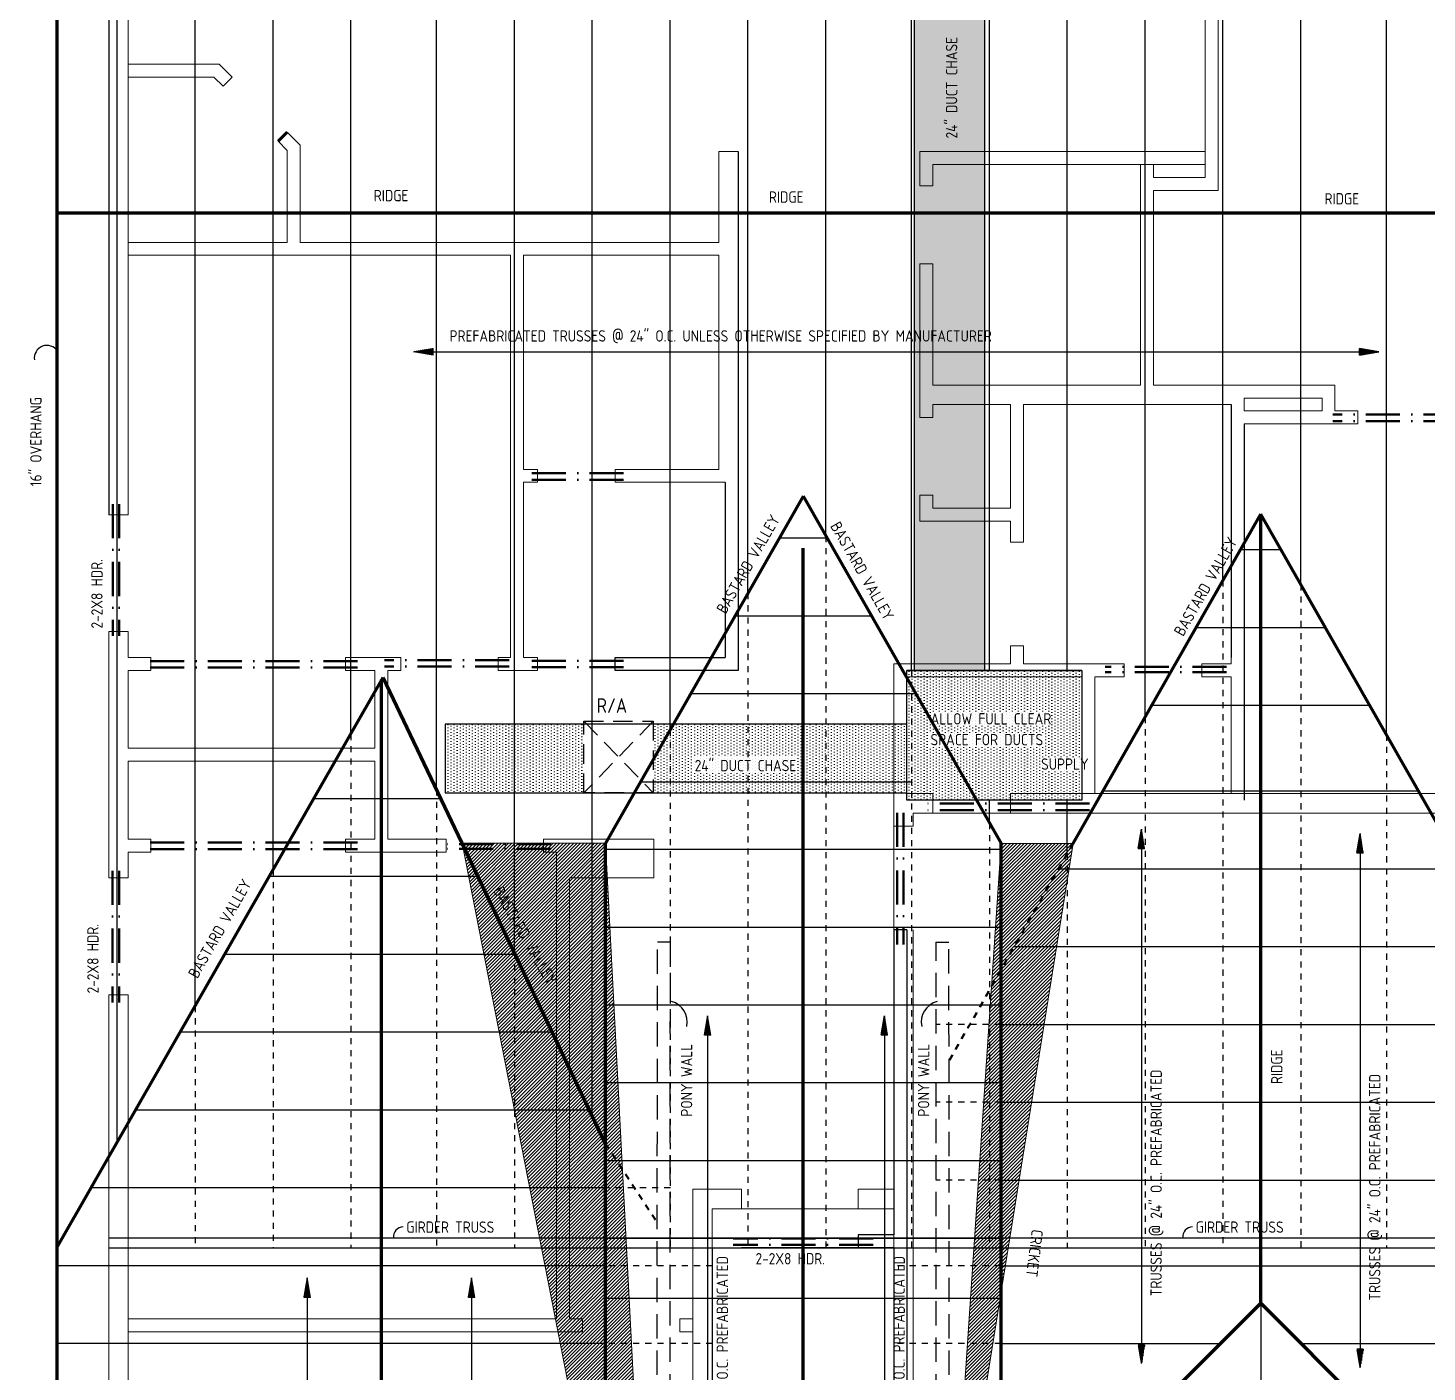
# Model space of a CAD drawing. Header units: feet. Extents: x 57903 to 63568, y -124112 to -112262.
# Drawn here: x 61118.3 to 61549.6, y -123858.2 to -123443.7 of the extents above; entities that cross this region are included whole.
import ezdxf
from ezdxf.enums import TextEntityAlignment as Align

# ---------------------------------------------------------------- set-up
doc = ezdxf.new("R2010")
doc.units = ezdxf.units.FT
doc.header["$LTSCALE"] = 30
doc.header["$MEASUREMENT"] = 0
for name, pattern in [('CENTER2', [1.125, 0.75, -0.125, 0.125, -0.125]), ('Dash 1_16_', [0.125, 0.0625, -0.0625]), ('DASHED', [0.75, 0.5, -0.25]), ('DASHED2', [0.375, 0.25, -0.125]), ('Solid', [0]), ('WIRE3', [0.59, 0.35, -0.12, 0, -0.12])]:
    doc.linetypes.add(name, pattern=pattern)
for name, color, linetype in [('CABS-FLOORPLAN', 4, 'Continuous'), ('FRAME WALLS', 144, 'Continuous'), ('TEXT', 7, 'Continuous')]:
    doc.layers.add(name, color=color, linetype=linetype)
for name, color, linetype, lineweight in [('CDRAFT0', 7, 'Continuous', 18), ('ELECTRICAL WALLS', 65, 'Continuous', 9), ('HATCH', 123, 'Continuous', 0), ('HEADERS', 7, 'CENTER2', 50), ('L1', 251, 'Continuous', 13), ('M-Mechanical', 31, 'Continuous', 30), ('MISC', 3, 'Continuous', 30), ('RAFTER', 2, 'WIRE3', 35), ('ROOF', 52, 'Continuous', 50), ('TEXT LBLS', 81, 'Continuous', 18), ('WALLS', 7, 'Continuous', 60)]:
    doc.layers.add(name, color=color, linetype=linetype, lineweight=lineweight)
doc.styles.add('TEXT1', font='ARCHITXT.shx')
pattern_1 = [(45, (-80.61756, -3252.3934), (-0.530330086, 0.530330086), [])]

# ---------------------------------------------------------------- blocks, each defined once
blk = doc.blocks.new('fdfd')
at = {"layer": 'CABS-FLOORPLAN', "color": 4, "linetype": 'DASHED', "ltscale": 0.4}
for p, q in [((65455.17, -123638.4), (65433.82, -123660.5)), ((65433.82, -123638.4), (65455.17, -123660.5))]:
    blk.add_line(p, q, dxfattribs=at)
blk.add_lwpolyline([(65433.82, -123638.4), (65455.17, -123638.4), (65455.17, -123660.5), (65433.82, -123660.5)], close=True, dxfattribs=at)
at = {"layer": 'ELECTRICAL WALLS', "color": 251}
for p, q in [((65287.35, -123277.74, -0.39), (65287.35, -123574.74)), ((65293.35, -123277.74, -0.39), (65293.35, -123574.74)), ((65625.35, -123398.74), (65625.35, -123462.74)), ((65625.35, -123398.74), (65625.35, -123470.74)), ((65629.35, -123400.74), (65629.35, -123474.74)), ((65629.35, -123400.74), (65629.35, -123474.74)), ((65321.38, -123435.77), (65293.35, -123435.77)), ((65321.38, -123435.77), (65325.38, -123439.77)), ((65293.35, -123439.77), (65293.35, -123490.74)), ((65319.73, -123439.77), (65293.35, -123439.77)), ((65319.73, -123439.77), (65322.55, -123442.6)), ((65325.38, -123439.77), (65322.55, -123442.6)), ((65339.52, -123459.57), (65342.35, -123456.74)), ((65342.35, -123456.74), (65346.35, -123460.74)), ((65339.52, -123459.57), (65342.35, -123462.4)), ((65346.35, -123460.74), (65346.35, -123490.74)), ((65342.35, -123462.4), (65342.35, -123490.74)), ((65481.35, -123462.74), (65475.35, -123462.74)), ((65475.35, -123462.74), (65475.35, -123490.74)), ((65481.35, -123462.74), (65481.35, -123622.74)), ((65481.35, -123462.74), (65481.35, -123622.74)), ((65625.35, -123462.74), (65537.35, -123462.74)), ((65537.35, -123471.33), (65537.35, -123462.74)), ((65625.35, -123462.74), (65537.35, -123462.74)), ((65537.35, -123473.34), (65537.35, -123462.74)), ((65541.35, -123471.33), (65541.35, -123466.74)), ((65605.35, -123466.74), (65541.35, -123466.74)), ((65541.35, -123473.34), (65541.35, -123466.74)), ((65625.35, -123466.74), (65541.35, -123466.74)), ((65605.35, -123534.74), (65605.35, -123466.74)), ((65605.35, -123534.74), (65605.35, -123466.74)), ((65609.35, -123470.74), (65609.35, -123466.74)), ((65625.27, -123466.74), (65609.35, -123466.74)), ((65537.35, -123473.34), (65541.35, -123473.34)), ((65625.35, -123470.74), (65609.35, -123470.74)), ((65609.35, -123534.74), (65609.35, -123474.74)), ((65629.35, -123474.74), (65609.35, -123474.74)), ((65609.35, -123534.74), (65609.35, -123474.74)), ((65629.35, -123474.74), (65609.35, -123474.74)), ((65342.35, -123490.74), (65293.35, -123490.74)), ((65475.35, -123490.74), (65346.35, -123490.74)), ((65411.16, -123494.74), (65293.35, -123494.74)), ((65411.16, -123494.74), (65411.16, -123618.74)), ((65411.16, -123494.74), (65411.16, -123618.74)), ((65415.16, -123494.74), (65415.16, -123560.74)), ((65415.16, -123494.74), (65415.16, -123560.74)), ((65415.16, -123494.74), (65415.16, -123560.74)), ((65475.35, -123494.74), (65475.35, -123560.74)), ((65537.35, -123544.74), (65537.35, -123497.34)), ((65537.35, -123497.34), (65541.35, -123497.34)), ((65541.35, -123534.74), (65541.35, -123497.34)), ((65605.35, -123534.74), (65541.35, -123534.74)), ((65605.35, -123534.74), (65541.35, -123534.74)), ((65609.35, -123534.74), (65665.35, -123534.74)), ((65665.35, -123534.74), (65665.35, -123542.74)), ((65637.35, -123538.74), (65637.35, -123542.74)), ((65637.35, -123538.74), (65637.35, -123542.74)), ((65637.35, -123538.74), (65661.35, -123538.74)), ((65661.35, -123538.74), (65661.35, -123542.74)), ((65541.35, -123540.74), (65541.35, -123544.74)), ((65565.35, -123540.74), (65541.35, -123540.74)), ((65541.35, -123540.74), (65541.35, -123544.74)), ((65565.35, -123540.74), (65563.35, -123540.74)), ((65565.35, -123540.74), (65565.35, -123572.74)), ((65565.35, -123540.74), (65565.35, -123572.74)), ((65633.35, -123540.74), (65569.35, -123540.74)), ((65569.35, -123540.74), (65569.35, -123583.18)), ((65633.35, -123540.74), (65569.35, -123540.74)), ((65633.35, -123540.74), (65633.35, -123620.74)), ((65661.35, -123542.74), (65637.35, -123542.74)), ((65661.35, -123542.74), (65637.35, -123542.74)), ((65672.35, -123542.74), (65665.35, -123542.74)), ((65672.35, -123542.74), (65665.35, -123542.74)), ((65672.35, -123542.74), (65672.35, -123546.74)), ((65672.35, -123542.74), (65672.35, -123546.74)), ((65541.35, -123544.74), (65537.35, -123544.74)), ((65541.35, -123544.74), (65537.35, -123544.74)), ((65672.35, -123546.74), (65637.35, -123546.74)), ((65637.35, -123546.74), (65637.35, -123660.74)), ((65672.35, -123546.74), (65637.35, -123546.74)), ((65415.16, -123560.74), (65419.47, -123560.74)), ((65415.16, -123560.74), (65419.47, -123560.74)), ((65419.47, -123564.74), (65419.47, -123560.74)), ((65419.47, -123564.74), (65419.47, -123560.74)), ((65443.47, -123560.74), (65475.35, -123560.74)), ((65443.47, -123564.74), (65443.47, -123560.74)), ((65443.47, -123560.74), (65475.35, -123560.74)), ((65443.47, -123564.74), (65443.47, -123560.74)), ((65415.16, -123564.74), (65415.16, -123618.74)), ((65415.16, -123564.74), (65419.47, -123564.74)), ((65415.16, -123564.74), (65415.16, -123618.74)), ((65415.16, -123564.74), (65419.47, -123564.74)), ((65443.47, -123564.74), (65477.35, -123564.74)), ((65443.47, -123564.74), (65477.35, -123564.74)), ((65477.35, -123564.74), (65477.35, -123618.74)), ((65477.35, -123564.74), (65477.35, -123618.74)), ((65537.35, -123568.74), (65537.35, -123576.74)), ((65541.35, -123568.74), (65537.35, -123568.74)), ((65537.35, -123568.74), (65537.35, -123576.74)), ((65541.35, -123568.74), (65537.35, -123568.74)), ((65541.35, -123568.74), (65541.35, -123572.74)), ((65541.35, -123568.74), (65541.35, -123572.74)), ((65565.35, -123572.74), (65541.35, -123572.74)), ((65565.35, -123572.74), (65541.35, -123572.74)), ((65293.35, -123574.74), (65287.35, -123574.74)), ((65565.35, -123576.74), (65537.35, -123576.74)), ((65565.35, -123576.74), (65537.35, -123576.74)), ((65565.35, -123576.74), (65565.35, -123583.18)), ((65569.35, -123583.18), (65565.35, -123583.18)), ((65287.35, -123610.74), (65287.35, -123686.74)), ((65287.35, -123610.74), (65287.35, -123686.74)), ((65293.35, -123610.74), (65287.35, -123610.74)), ((65293.35, -123610.74), (65293.35, -123618.74)), ((65565.35, -123615.18), (65565.35, -123620.74)), ((65569.35, -123615.18), (65565.35, -123615.18)), ((65569.35, -123615.18), (65569.35, -123620.74)), ((65300.27, -123618.74), (65293.35, -123618.74)), ((65300.27, -123622.74), (65300.27, -123618.74)), ((65377.35, -123618.74), (65360.27, -123618.74)), ((65360.27, -123622.74), (65360.27, -123618.74)), ((65377.35, -123618.74), (65377.35, -123622.74)), ((65411.16, -123618.74), (65407.35, -123618.74)), ((65407.35, -123618.74), (65407.35, -123622.74)), ((65415.16, -123618.74), (65419.47, -123618.74)), ((65415.16, -123618.74), (65419.47, -123618.74)), ((65419.47, -123622.74), (65419.47, -123618.74)), ((65419.47, -123622.74), (65419.47, -123618.74)), ((65443.47, -123618.74), (65477.35, -123618.74)), ((65443.47, -123622.74), (65443.47, -123618.74)), ((65443.47, -123618.74), (65477.35, -123618.74)), ((65443.47, -123622.74), (65443.47, -123618.74)), ((65529.35, -123620.74), (65529.35, -123670.74)), ((65565.35, -123620.74), (65529.35, -123620.74)), ((65600.35, -123620.74), (65569.35, -123620.74)), ((65600.35, -123624.74), (65600.35, -123620.74)), ((65633.35, -123620.74), (65624.35, -123620.74)), ((65624.35, -123624.74), (65624.35, -123620.74)), ((65293.35, -123622.74), (65293.35, -123646.74)), ((65300.27, -123622.74), (65293.35, -123622.74)), ((65369.35, -123622.74), (65360.27, -123622.74)), ((65369.35, -123622.74), (65369.35, -123646.74)), ((65369.35, -123622.74), (65369.35, -123646.74)), ((65373.35, -123622.74), (65373.35, -123674.74)), ((65377.35, -123622.74), (65373.35, -123622.74)), ((65373.35, -123622.74), (65373.35, -123674.74)), ((65407.35, -123622.74), (65419.47, -123622.74)), ((65407.35, -123622.74), (65419.47, -123622.74)), ((65481.35, -123622.74), (65443.47, -123622.74)), ((65481.35, -123622.74), (65443.47, -123622.74)), ((65529.35, -123622.74), (65529.35, -123670.74)), ((65533.35, -123624.74), (65533.35, -123660.74)), ((65587.35, -123624.74), (65533.35, -123624.74)), ((65587.35, -123624.74), (65587.35, -123660.74)), ((65591.35, -123624.74), (65591.35, -123660.74)), ((65600.35, -123624.74), (65591.35, -123624.74)), ((65633.35, -123624.74), (65624.35, -123624.74)), ((65633.35, -123624.74), (65633.35, -123660.74)), ((65369.35, -123646.74), (65293.35, -123646.74)), ((65293.35, -123650.74), (65293.35, -123674.74)), ((65369.35, -123650.74), (65293.35, -123650.74)), ((65369.35, -123650.74), (65369.35, -123674.74)), ((65541.35, -123660.74), (65533.35, -123660.74)), ((65541.35, -123660.74), (65541.35, -123666.74)), ((65587.35, -123660.74), (65565.35, -123660.74)), ((65565.35, -123660.74), (65565.35, -123666.74)), ((65587.35, -123660.74), (65591.35, -123660.74)), ((65633.35, -123660.74), (65591.35, -123660.74)), ((65633.35, -123660.74), (65637.35, -123660.74)), ((65749.35, -123660.74), (65637.35, -123660.74)), ((65535.35, -123666.74), (65535.35, -123670.74)), ((65541.35, -123666.74), (65535.35, -123666.74)), ((65589.35, -123666.74), (65541.35, -123666.74)), ((65565.35, -123666.74), (65541.35, -123666.74)), ((65749.35, -123666.74), (65565.35, -123666.74)), ((65535.35, -123670.74), (65529.35, -123670.74)), ((65300.27, -123674.74), (65293.35, -123674.74)), ((65300.27, -123674.74), (65300.27, -123678.74)), ((65369.35, -123674.74), (65360.27, -123674.74)), ((65360.27, -123674.74), (65360.27, -123678.74)), ((65391.35, -123674.74), (65373.35, -123674.74)), ((65391.35, -123674.74), (65391.35, -123678.74)), ((65455.35, -123674.74), (65421.35, -123674.74)), ((65421.35, -123674.74), (65421.35, -123678.74)), ((65455.35, -123674.74), (65423.35, -123674.74)), ((65455.35, -123674.74), (65455.35, -123686.74)), ((65455.35, -123674.74), (65455.35, -123686.74)), ((65293.35, -123678.74), (65293.35, -123686.74)), ((65300.27, -123678.74), (65293.35, -123678.74)), ((65391.35, -123678.74), (65360.27, -123678.74)), ((65425.35, -123678.74), (65421.35, -123678.74)), ((65425.35, -123678.74), (65425.35, -123796.74)), ((65425.35, -123678.74), (65425.35, -123822.74)), ((65293.35, -123686.74), (65287.35, -123686.74)), ((65429.35, -123686.74), (65429.35, -123822.74)), ((65455.35, -123686.74), (65429.35, -123686.74)), ((65455.35, -123686.74), (65431.35, -123686.74)), ((65533.35, -123702.74), (65529.35, -123702.74)), ((65529.35, -123702.74), (65529.35, -123782.74)), ((65535.35, -123702.74), (65535.35, -123924.74)), ((65287.35, -123722.74), (65287.35, -123914.74)), ((65293.35, -123722.74), (65287.35, -123722.74)), ((65293.35, -123722.74), (65293.35, -123914.74)), ((65467.35, -123782.74), (65467.35, -123960.74)), ((65482.35, -123782.74), (65467.35, -123782.74)), ((65482.35, -123782.74), (65482.35, -123788.74)), ((65518.35, -123782.74), (65518.35, -123788.74)), ((65529.35, -123782.74), (65518.35, -123782.74)), ((65473.35, -123788.74), (65473.35, -123966.74)), ((65473.35, -123788.74), (65473.35, -123970.74)), ((65482.35, -123788.74), (65473.35, -123788.74)), ((65518.35, -123788.74), (65482.35, -123788.74)), ((65529.35, -123788.74), (65518.35, -123788.74)), ((65529.35, -123788.74), (65529.35, -123930.74)), ((65529.35, -123788.74), (65529.35, -123930.74)), ((65425.35, -123822.74), (65293.35, -123822.74)), ((65433.35, -123822.74), (65429.35, -123822.74)), ((65433.35, -123822.74), (65431.35, -123822.74)), ((65433.35, -123822.74), (65433.35, -123826.74)), ((65467.35, -123822.74), (65463.35, -123822.74)), ((65463.35, -123822.74), (65463.35, -123826.74)), ((65433.35, -123826.74), (65293.35, -123826.74)), ((65467.35, -123826.74), (65463.35, -123826.74))]:
    blk.add_line(p, q, dxfattribs=at)
at = {"layer": 'ELECTRICAL WALLS', "color": 251, "linetype": 'Solid'}
for p, q in [((65609.35, -123534.74), (65665.35, -123534.74)), ((65637.35, -123534.74), (65661.35, -123534.74)), ((65665.35, -123534.74), (65665.35, -123542.74)), ((65637.35, -123538.74), (65661.35, -123538.74)), ((65661.35, -123538.74), (65661.35, -123542.74)), ((65529.35, -123670.74), (65529.35, -123702.74))]:
    blk.add_line(p, q, dxfattribs=at)
at = {"layer": 'L1'}
for p, q in [((65481.35, -123462.74), (65475.35, -123462.74)), ((65475.35, -123494.74), (65415.16, -123494.74))]:
    blk.add_line(p, q, dxfattribs=at)
at = {"layer": 'L1', "linetype": 'Solid'}
blk.add_line((65529.35, -123670.74), (65529.35, -123702.74), dxfattribs=at)
at = {"layer": 'WALLS'}
blk.add_line((65342.35, -123456.74), (65339.52, -123459.57), dxfattribs=at)
at = {"layer": 'TEXT LBLS', "ltscale": 0.5, "style": 'TEXT1'}
blk.add_text('R/A', height=4.5, dxfattribs=at).set_placement((65437.75, -123635.83))

msp = doc.modelspace()

# ---------------------------------------------------------------- hatches: boundary and pattern name
at = {"layer": 'HATCH'}
h = msp.add_hatch(dxfattribs=at)
h.set_pattern_fill('DOTS', color=256, scale=15, angle=270)
h.set_pattern_definition([(270, (1705.36375, -2544.0077), (0.9375, -0.46875), [0, -0.9375])])
h.paths.add_polyline_path([(61413.32, -123285.39), (61413.32, -123641.64), (61391.49, -123641.64), (61391.49, -123285.39)])
h = msp.add_hatch(dxfattribs=at)
h.set_pattern_fill('DOTS', color=256, scale=15, angle=270)
h.set_pattern_definition([(270, (32.401, 0), (0.9375, -0.46875), [0, -0.9375])])
h.paths.add_polyline_path([(61389.25, -123641.84), (61443.25, -123641.84), (61443.25, -123681.84), (61389.25, -123681.84)])
h = msp.add_hatch(dxfattribs=at)
h.set_pattern_fill('DOTS', color=256, scale=15, angle=270)
h.paths.add_polyline_path([(61289.72, -123658.42), (61246.94, -123658.42), (61246.94, -123679.59), (61289.72, -123679.59)])
h = msp.add_hatch(dxfattribs=at)
h.set_pattern_fill('DOTS', color=256, scale=15, angle=270)
h.set_pattern_definition([(270, (1705.36375, -2549.1047), (0.9375, -0.46875), [0, -0.9375])])
h.paths.add_polyline_path([(61311.07, -123679.59), (61311.07, -123658.42), (61389.25, -123658.42), (61389.25, -123679.59)])
at = {"layer": 'HATCH', "ltscale": 0.5}
h = msp.add_hatch(dxfattribs=at)
h.set_pattern_fill('ANSI31', color=256, scale=6, angle=720, style=0)
h.set_pattern_definition(pattern_1)
h.paths.add_polyline_path([(61252.17, -123695.1), (61296.35, -123695.1), (61312.3, -124001.84)])
h = msp.add_hatch(dxfattribs=at)
h.set_pattern_fill('ANSI31', color=256, scale=6, angle=720, style=0)
h.set_pattern_definition(pattern_1)
h.paths.add_polyline_path([(61440.5, -123695.18), (61418.3, -123695.18), (61402.24, -123933.31)])

# ---------------------------------------------------------------- linework, layer by layer
at = {"layer": 'FRAME WALLS', "color": 157, "ltscale": 0.5}
for p, q in [((61143.25, -123307.82, -0.36), (61143.25, -123593.84, 0)), ((61337.25, -123481.84, 0), (61337.25, -123641.84, 0)), ((61489.25, -123559.84, 0), (61489.25, -123637.84, 0)), ((61493.25, -123565.84, 0), (61493.25, -123681.84, 0)), ((61333.25, -123583.84, 0), (61333.25, -123637.84, 0)), ((61299.37, -123637.84, 0), (61333.25, -123637.84, 0)), ((61299.37, -123641.84, 0), (61299.37, -123637.84, 0)), ((61337.25, -123641.84, 0), (61299.37, -123641.84, 0)), ((61443.25, -123641.84, 0), (61389.25, -123641.84, 0)), ((61443.25, -123641.84, 0), (61443.25, -123681.84, 0)), ((61385.25, -123721.84, 0), (61385.25, -123815.84, 0)), ((61389.25, -123721.84, 0), (61385.25, -123721.84, 0)), ((61389.25, -123721.84, 0), (61389.25, -123939.84, 0)), ((61329.25, -123819.84, 0), (61329.25, -123985.84, 0)), ((61374.25, -123819.84, 0), (61338.25, -123819.84, 0)), ((61385.25, -123815.84, 0), (61374.25, -123815.84, 0)), ((61374.25, -123815.84, 0), (61374.25, -123819.84, 0)), ((61385.25, -123819.84, 0), (61374.25, -123819.84, 0)), ((61385.25, -123819.84, 0), (61385.25, -123949.84, 0))]:
    msp.add_line(p, q, dxfattribs=at)
at = {"layer": 'HATCH', "ltscale": 0.5}
msp.add_line((61296.35, -123695.1, 0), (61312.3, -124001.84, 0), dxfattribs=at)
at = {"layer": 'HATCH', "ltscale": 0.5, "elevation": 0}
for points in [[(61296.35, -123695.1), (61252.17, -123695.1), (61312.3, -124001.84), (61296.35, -123695.1)], [(61418.3, -123695.18), (61440.5, -123695.18), (61402.28, -123933.26), (61418.3, -123695.18)]]:
    msp.add_lwpolyline(points, dxfattribs=at)
at = {"layer": 'HEADERS', "linetype": 'WIRE3'}
for p, q in [((61559.05, -123562.92, 0), (61520.57, -123562.92, 0)), ((61559.05, -123564.92, 0), (61520.57, -123564.92, 0)), ((61301.9, -123581.02, 0), (61271.67, -123581.02, 0)), ((61301.9, -123583.02, 0), (61271.67, -123583.02, 0)), ((61144.45, -123590.59, 0), (61144.45, -123631.15, 0)), ((61146.45, -123590.59, 0), (61146.45, -123631.15, 0)), ((61266.71, -123638.64, 0), (61228.22, -123638.64, 0)), ((61301.9, -123638.85, 0), (61271.67, -123638.85, 0)), ((61219.87, -123638.94, 0), (61154.2, -123638.94, 0)), ((61219.87, -123640.94, 0), (61154.2, -123640.94, 0)), ((61266.71, -123640.64, 0), (61228.22, -123640.64, 0)), ((61301.9, -123640.85, 0), (61271.67, -123640.85, 0)), ((61487.81, -123640.77, 0), (61450.42, -123640.77, 0)), ((61487.81, -123642.4, 0), (61450.42, -123642.4, 0)), ((61386.23, -123685.75, 0), (61386.23, -123726.31, 0)), ((61388.23, -123685.75, 0), (61388.23, -123726.31, 0)), ((61445.56, -123682.89, 0), (61392.18, -123682.89, 0)), ((61445.56, -123684.89, 0), (61392.18, -123684.89, 0)), ((61219.87, -123694.94, 0), (61154.2, -123694.94, 0)), ((61219.87, -123696.94, 0), (61154.2, -123696.94, 0)), ((61279.54, -123695.45, 0), (61245.06, -123695.45, 0)), ((61279.54, -123696.9, 0), (61245.06, -123696.9, 0)), ((61144.4, -123703.66, 0), (61144.4, -123744.22, 0)), ((61146.4, -123703.66, 0), (61146.4, -123744.22, 0)), ((61378.91, -123817, 0), (61335.69, -123817, 0)), ((61378.91, -123819, 0), (61335.69, -123819, 0))]:
    msp.add_line(p, q, dxfattribs=at)
at = {"layer": 'L1', "linetype": 'Dash 1_16_', "lineweight": 30}
for p, q in [((61364.28, -123600.39, 0), (61364.28, -123819.84, 0)), ((61486.7, -123614.11, 0), (61486.7, -123819.84, 0)), ((61510.7, -123615.3, 0), (61510.7, -123819.84, 0)), ((61340.28, -123618, 0), (61340.28, -123819.84, 0)), ((61390.7, -123641.64, 0), (61390.7, -123819.84, 0)), ((61316.28, -123660.12, 0), (61316.28, -123819.84, 0)), ((61462.7, -123656.23, 0), (61462.7, -123819.84, 0)), ((61217.86, -123661.46, 0), (61217.86, -123819.84, 0)), ((61537.11, -123661.66, 0), (61537.11, -123819.84, 0)), ((61244.28, -123678.56, 0), (61244.28, -123819.84, 0)), ((61414.7, -123688.87, 0), (61414.7, -123819.84, 0)), ((61438.7, -123698.34, 0), (61438.7, -123819.84, 0)), ((61193.86, -123703.4, 0), (61193.86, -123819.84, 0)), ((61268.28, -123728.9, 0), (61268.28, -123819.84, 0)), ((61169.86, -123745.35, 0), (61169.86, -123819.84, 0)), ((61418.25, -123751, 0), (61398.24, -123751.01, 0)), ((61418.25, -123775, 0), (61398.24, -123775.01, 0)), ((61316.36, -123801.42, 0), (61296.35, -123801.42, 0)), ((61418.25, -123799, 0), (61398.24, -123799.01, 0)), ((61329.25, -123825.41, 0), (61296.35, -123825.42, 0)), ((61418.25, -123825.42, 0), (61385.25, -123825.42, 0)), ((61329.25, -123849.41, 0), (61296.35, -123849.42, 0)), ((61418.25, -123849.42, 0), (61385.25, -123849.42, 0))]:
    msp.add_line(p, q, dxfattribs=at)
at = {"layer": 'M-Mechanical'}
for p, q in [((61391.49, -123285.39, 0), (61391.49, -123641.84, 0)), ((61413.32, -123641.84, 0), (61413.32, -123285.39, 0)), ((61389.25, -123658.42, 0), (61246.94, -123658.42, 0)), ((61246.94, -123658.42, 0), (61246.94, -123679.59, 0)), ((61246.94, -123679.59, 0), (61389.25, -123679.59, 0))]:
    msp.add_line(p, q, dxfattribs=at)
at = {"layer": 'M-Mechanical', "elevation": 0}
msp.add_lwpolyline([(61389.25, -123641.84), (61443.25, -123641.84), (61443.25, -123681.84), (61389.25, -123681.84)], close=True, dxfattribs=at)
at = {"layer": 'MISC', "linetype": 'DASHED2'}
for p, q in [((61312.29, -124027.85, 0), (61312.35, -123725.6, 0)), ((61316.4, -123725.6, 0), (61312.4, -123725.6, 0)), ((61316.29, -124023.84, 0), (61316.35, -123725.6, 0)), ((61398.2, -123725.6, 0), (61402.25, -123725.6, 0)), ((61398.3, -124023.84, 0), (61398.25, -123725.6, 0)), ((61402.3, -124027.84, 0), (61402.25, -123725.6, 0))]:
    msp.add_line(p, q, dxfattribs=at)
at = {"layer": 'RAFTER', "color": 1, "linetype": 'Solid', "lineweight": 30}
for p, q in [((61292.28, -123779.25, 0), (61292.28, -123181.84, 0)), ((61316.28, -123660.12, 0), (61316.28, -123181.84, 0)), ((61340.28, -123618, 0), (61340.28, -123181.84, 0)), ((61364.28, -123600.39, 0), (61364.28, -123181.84, 0)), ((61390.7, -123641.64, 0), (61390.7, -123181.84, 0)), ((61414.7, -123641.64, 0), (61414.7, -123181.84, 0)), ((61438.7, -123641.64, 0), (61438.7, -123181.84, 0)), ((61462.7, -123656.23, 0), (61462.7, -123181.84, 0)), ((61486.7, -123614.11, 0), (61486.7, -123181.84, 0)), ((61510.7, -123615.3, 0), (61510.7, -123181.84, 0)), ((61537.11, -123661.66, 0), (61537.11, -123181.84, 0)), ((61268.28, -123728.9, 0), (61268.28, -123194.8, 0)), ((61169.86, -123745.35, 0), (61169.86, -123210.58, 0)), ((61145.86, -123787.3, 0), (61145.86, -123214.36, 0)), ((61244.28, -123678.56, 0), (61244.28, -123218.8, 0)), ((61193.86, -123703.4, 0), (61193.86, -123232.45, 0)), ((61217.86, -123661.46, 0), (61217.86, -123247.83, 0)), ((61364.66, -123601.06, 0), (61349.93, -123601.06, 0)), ((61492.12, -123604.59, 0), (61504.59, -123604.59, 0)), ((61378.34, -123625.06, 0), (61336.26, -123625.06, 0)), ((61478.45, -123628.59, 0), (61518.27, -123628.59, 0)), ((61392.02, -123649.06, 0), (61322.58, -123649.06, 0)), ((61464.77, -123652.59, 0), (61531.94, -123652.59, 0)), ((61390.7, -123676.27, 0), (61307.07, -123676.27, 0)), ((61245.65, -123681.42, 0), (61206.44, -123681.42, 0)), ((61414.7, -123688.87, 0), (61414.7, -123681.84, 0)), ((61438.7, -123698.34, 0), (61438.7, -123681.84, 0)), ((61449.72, -123679, 0), (61547, -123679, 0)), ((61418.3, -123697.06, 0), (61296.35, -123697.06, 0)), ((61436.04, -123703, 0), (61560.67, -123703, 0)), ((61257.09, -123705.42, 0), (61192.71, -123705.42, 0)), ((61418.25, -123721.06, 0), (61296.35, -123721.06, 0)), ((61268.53, -123729.42, 0), (61178.98, -123729.42, 0)), ((61422.37, -123727, 0), (61574.35, -123727, 0)), ((61418.25, -123745.06, 0), (61296.35, -123745.06, 0)), ((61418.25, -123751, 0), (61588.03, -123751, 0)), ((61279.97, -123753.42, 0), (61165.25, -123753.42, 0)), ((61418.25, -123769.06, 0), (61296.35, -123769.06, 0)), ((61418.25, -123775, 0), (61601.7, -123775, 0)), ((61291.41, -123777.42, 0), (61151.52, -123777.42, 0)), ((61418.25, -123793.06, 0), (61296.35, -123793.06, 0)), ((61296.35, -123801.42, 0), (61137.79, -123801.42, 0)), ((61418.25, -123799, 0), (61615.38, -123799, 0)), ((61143.25, -123816.84, 0), (61611.25, -123816.84, 0)), ((61143.25, -123819.84, 0), (61611.25, -123819.84, 0)), ((61418.25, -123817.06, 0), (61296.35, -123817.06, 0)), ((61296.35, -123825.42, 0), (61127.25, -123825.42, 0)), ((61418.25, -123825.42, 0), (61627.25, -123825.42, 0)), ((61418.25, -123835.48, 0), (61296.35, -123835.48, 0)), ((61498.36, -123836.94, 0), (61498.36, -123965.84, 0)), ((61296.35, -123849.42, 0), (61127.25, -123849.42, 0)), ((61418.25, -123849.42, 0), (61485.88, -123849.42, 0)), ((61510.83, -123849.42, 0), (61627.25, -123849.42, 0))]:
    msp.add_line(p, q, dxfattribs=at)
at = {"layer": 'ROOF', "lineweight": 90}
for p, q in [((61127.25, -123181.84, 0), (61127.25, -124001.84, 0)), ((61627.25, -123500.84, 0), (61127.25, -123500.84, 0)), ((61357.3, -123588.14, 0), (61296.35, -123695.1, 0)), ((61357.3, -123588.14, 0), (61418.3, -123695.18, 0)), ((61440.5, -123695.18, 0.01), (61498.36, -123593.65, 0.01)), ((61627.25, -123819.84, 0), (61498.36, -123593.65, 0.01)), ((61498.36, -123836.94, -0.01), (61498.36, -123593.65, 0)), ((61357.3, -123982.84, 0), (61357.3, -123604.14, 0)), ((61227.25, -124002.53, 0.6), (61227.25, -123644.74, 0.6)), ((61296.35, -124043.84, 0), (61296.35, -123695.1, 0)), ((61418.3, -124043.84, 0), (61418.3, -123695.18, 0)), ((61418.25, -123917.05, -0.01), (61498.36, -123836.94, -0.01)), ((61627.25, -123965.84, 0), (61498.36, -123836.94, 0))]:
    msp.add_line(p, q, dxfattribs=at)
at = {"layer": 'ROOF', "linetype": 'Dash 1_16_'}
for p, q in [((61440.5, -123695.18, 0.01), (61402.21, -123762.37, 0)), ((61296.35, -123787.78, -0.25), (61312.38, -123812.21, 0))]:
    msp.add_line(p, q, dxfattribs=at)
at = {"layer": 'ROOF', "lineweight": 90, "elevation": -0.25}
for points in [[(61127.25, -123819.84), (61227.83, -123644.04)], [(61296.35, -123787.78), (61227.83, -123644.04)]]:
    msp.add_lwpolyline(points, dxfattribs=at)
at = {"layer": 'TEXT'}
for p, q in [((61237.21, -123543.57, 0), (61243.21, -123542.57, 0)), ((61243.21, -123544.57, 0), (61237.21, -123543.57, 0)), ((61243.21, -123543.77, 0), (61237.49, -123543.52, 0)), ((61243.21, -123543.89, 0), (61237.76, -123543.66, 0)), ((61243.21, -123543.64, 0), (61238.09, -123543.42, 0)), ((61243.21, -123543.52, 0), (61238.69, -123543.32, 0)), ((61243.21, -123544.02, 0), (61238.76, -123543.83, 0)), ((61243.21, -123543.39, 0), (61239.29, -123543.22, 0)), ((61243.21, -123544.14, 0), (61239.77, -123544, 0)), ((61243.21, -123543.27, 0), (61239.88, -123543.12, 0)), ((61243.21, -123543.14, 0), (61240.48, -123543.02, 0)), ((61243.21, -123543.02, 0), (61241.08, -123542.93, 0)), ((61243.21, -123542.89, 0), (61241.68, -123542.83, 0)), ((61241.82, -123543.57, 0), (61530.15, -123543.57, 0)), ((61243.21, -123542.76, 0), (61242.28, -123542.73, 0)), ((61243.21, -123542.64, 0), (61242.88, -123542.63, 0)), ((61243.21, -123544.57, 0), (61243.21, -123542.57, 0)), ((61534.76, -123543.57, 0), (61528.76, -123542.57, 0)), ((61528.76, -123544.57, 0), (61528.76, -123542.57, 0)), ((61528.76, -123542.64, 0), (61529.09, -123542.63, 0)), ((61528.76, -123542.76, 0), (61529.69, -123542.73, 0)), ((61528.76, -123542.89, 0), (61530.29, -123542.83, 0)), ((61528.76, -123543.02, 0), (61530.89, -123542.93, 0)), ((61528.76, -123543.14, 0), (61531.49, -123543.02, 0)), ((61528.76, -123543.27, 0), (61532.09, -123543.12, 0)), ((61528.76, -123543.39, 0), (61532.69, -123543.22, 0)), ((61528.76, -123543.52, 0), (61533.28, -123543.32, 0)), ((61528.76, -123543.64, 0), (61533.88, -123543.42, 0)), ((61528.76, -123543.77, 0), (61534.48, -123543.52, 0)), ((61528.76, -123544.57, 0), (61534.76, -123543.57, 0)), ((61528.76, -123543.89, 0), (61534.22, -123543.66, 0)), ((61528.76, -123544.02, 0), (61533.21, -123543.83, 0)), ((61528.76, -123544.14, 0), (61532.2, -123544, 0)), ((61243.21, -123544.27, 0), (61240.77, -123544.16, 0)), ((61243.21, -123544.39, 0), (61241.78, -123544.33, 0)), ((61243.21, -123544.52, 0), (61242.78, -123544.5, 0)), ((61528.76, -123544.27, 0), (61531.2, -123544.16, 0)), ((61528.76, -123544.39, 0), (61530.19, -123544.33, 0)), ((61528.76, -123544.52, 0), (61529.19, -123544.5, 0)), ((61461.57, -123690.82, 0), (61460.57, -123696.82, 0)), ((61461.01, -123696.82, 0), (61460.92, -123694.69, 0)), ((61461.14, -123696.82, 0), (61461.02, -123694.09, 0)), ((61461.26, -123696.82, 0), (61461.12, -123693.49, 0)), ((61461.39, -123696.82, 0), (61461.22, -123692.89, 0)), ((61461.51, -123696.82, 0), (61461.32, -123692.29, 0)), ((61461.64, -123696.82, 0), (61461.42, -123691.69, 0)), ((61461.76, -123696.82, 0), (61461.52, -123691.09, 0)), ((61462.57, -123696.82, 0), (61461.57, -123690.82, 0)), ((61461.89, -123696.82, 0), (61461.66, -123691.36, 0)), ((61462.01, -123696.82, 0), (61461.82, -123692.36, 0)), ((61462.14, -123696.82, 0), (61461.99, -123693.37, 0)), ((61462.26, -123696.82, 0), (61462.16, -123694.38, 0)), ((61528.97, -123692.15, 0), (61527.97, -123698.15, 0)), ((61528.66, -123698.15, 0), (61528.52, -123694.83, 0)), ((61528.79, -123698.15, 0), (61528.62, -123694.23, 0)), ((61528.91, -123698.15, 0), (61528.72, -123693.63, 0)), ((61529.04, -123698.15, 0), (61528.82, -123693.03, 0)), ((61529.16, -123698.15, 0), (61528.92, -123692.43, 0)), ((61529.97, -123698.15, 0), (61528.97, -123692.15, 0)), ((61529.29, -123698.15, 0), (61529.06, -123692.7, 0)), ((61529.41, -123698.15, 0), (61529.22, -123693.7, 0)), ((61529.54, -123698.15, 0), (61529.39, -123694.71, 0)), ((61462.57, -123696.82, 0), (61460.57, -123696.82, 0)), ((61460.64, -123696.82, 0), (61460.62, -123696.48, 0)), ((61460.76, -123696.82, 0), (61460.72, -123695.88, 0)), ((61460.89, -123696.82, 0), (61460.82, -123695.28, 0)), ((61461.57, -123695.42, 0), (61461.57, -123851.23, 0)), ((61462.39, -123696.82, 0), (61462.33, -123695.38, 0)), ((61462.51, -123696.82, 0), (61462.49, -123696.39, 0)), ((61529.97, -123698.15, 0), (61527.97, -123698.15, 0)), ((61528.04, -123698.15, 0), (61528.02, -123697.82, 0)), ((61528.16, -123698.15, 0), (61528.12, -123697.22, 0)), ((61528.29, -123698.15, 0), (61528.22, -123696.62, 0)), ((61528.41, -123698.15, 0), (61528.32, -123696.02, 0)), ((61528.54, -123698.15, 0), (61528.42, -123695.42, 0)), ((61528.97, -123696.76, 0), (61528.97, -123852.57, 0)), ((61529.66, -123698.15, 0), (61529.56, -123695.71, 0)), ((61529.79, -123698.15, 0), (61529.73, -123696.72, 0)), ((61529.91, -123698.15, 0), (61529.9, -123697.72, 0)), ((61327.83, -123748.32, 0), (61326.83, -123754.32, 0)), ((61327.52, -123754.32, 0), (61327.38, -123750.99, 0)), ((61327.65, -123754.32, 0), (61327.48, -123750.39, 0)), ((61327.77, -123754.32, 0), (61327.58, -123749.8, 0)), ((61327.9, -123754.32, 0), (61327.68, -123749.2, 0)), ((61328.02, -123754.32, 0), (61327.78, -123748.6, 0)), ((61328.83, -123754.32, 0), (61327.83, -123748.32, 0)), ((61328.15, -123754.32, 0), (61327.92, -123748.86, 0)), ((61328.27, -123754.32, 0), (61328.09, -123749.87, 0)), ((61328.4, -123754.32, 0), (61328.25, -123750.88, 0)), ((61382.33, -123748.32, 0), (61381.33, -123754.32, 0)), ((61382.02, -123754.32, 0), (61381.88, -123750.99, 0)), ((61382.15, -123754.32, 0), (61381.98, -123750.39, 0)), ((61382.28, -123754.32, 0), (61382.08, -123749.8, 0)), ((61382.4, -123754.32, 0), (61382.18, -123749.2, 0)), ((61382.53, -123754.32, 0), (61382.28, -123748.6, 0)), ((61383.33, -123754.32, 0), (61382.33, -123748.32, 0)), ((61382.65, -123754.32, 0), (61382.42, -123748.86, 0)), ((61382.78, -123754.32, 0), (61382.59, -123749.87, 0)), ((61382.9, -123754.32, 0), (61382.75, -123750.88, 0)), ((61328.83, -123754.32, 0), (61326.83, -123754.32, 0)), ((61326.9, -123754.32, 0), (61326.88, -123753.99, 0)), ((61327.02, -123754.32, 0), (61326.98, -123753.39, 0)), ((61327.15, -123754.32, 0), (61327.08, -123752.79, 0)), ((61327.27, -123754.32, 0), (61327.18, -123752.19, 0)), ((61327.4, -123754.32, 0), (61327.28, -123751.59, 0)), ((61327.83, -123752.93, 0), (61327.83, -123908.74, 0)), ((61328.52, -123754.32, 0), (61328.42, -123751.88, 0)), ((61328.65, -123754.32, 0), (61328.59, -123752.89, 0)), ((61328.77, -123754.32, 0), (61328.76, -123753.89, 0)), ((61383.33, -123754.32, 0), (61381.33, -123754.32, 0)), ((61381.4, -123754.32, 0), (61381.39, -123753.99, 0)), ((61381.52, -123754.32, 0), (61381.48, -123753.39, 0)), ((61381.65, -123754.32, 0), (61381.58, -123752.79, 0)), ((61381.77, -123754.32, 0), (61381.68, -123752.19, 0)), ((61381.9, -123754.32, 0), (61381.78, -123751.59, 0)), ((61382.33, -123752.93, 0), (61382.33, -123908.74, 0)), ((61383.03, -123754.32, 0), (61382.92, -123751.88, 0)), ((61383.15, -123754.32, 0), (61383.09, -123752.89, 0)), ((61383.28, -123754.32, 0), (61383.26, -123753.89, 0)), ((61204.41, -123829.17, 0), (61203.41, -123835.17, 0)), ((61203.98, -123835.17, 0), (61203.86, -123832.44, 0)), ((61204.1, -123835.17, 0), (61203.96, -123831.84, 0)), ((61204.23, -123835.17, 0), (61204.06, -123831.24, 0)), ((61204.35, -123835.17, 0), (61204.16, -123830.64, 0)), ((61204.48, -123835.17, 0), (61204.26, -123830.04, 0)), ((61204.6, -123835.17, 0), (61204.36, -123829.44, 0)), ((61205.41, -123835.17, 0), (61204.41, -123829.17, 0)), ((61204.73, -123835.17, 0), (61204.5, -123829.71, 0)), ((61204.85, -123835.17, 0), (61204.66, -123830.71, 0)), ((61204.98, -123835.17, 0), (61204.83, -123831.72, 0)), ((61205.1, -123835.17, 0), (61205, -123832.72, 0)), ((61255.08, -123829.17, 0), (61254.08, -123835.17, 0)), ((61254.65, -123835.17, 0), (61254.54, -123832.44, 0)), ((61254.78, -123835.17, 0), (61254.64, -123831.84, 0)), ((61254.9, -123835.17, 0), (61254.74, -123831.24, 0)), ((61255.03, -123835.17, 0), (61254.84, -123830.64, 0)), ((61255.15, -123835.17, 0), (61254.94, -123830.04, 0)), ((61255.28, -123835.17, 0), (61255.04, -123829.44, 0)), ((61256.08, -123835.17, 0), (61255.08, -123829.17, 0)), ((61255.4, -123835.17, 0), (61255.17, -123829.71, 0)), ((61255.53, -123835.17, 0), (61255.34, -123830.71, 0)), ((61255.65, -123835.17, 0), (61255.51, -123831.72, 0)), ((61255.78, -123835.17, 0), (61255.67, -123832.72, 0)), ((61205.41, -123835.17, 0), (61203.41, -123835.17, 0)), ((61203.48, -123835.17, 0), (61203.46, -123834.83, 0)), ((61203.6, -123835.17, 0), (61203.56, -123834.23, 0)), ((61203.73, -123835.17, 0), (61203.66, -123833.63, 0)), ((61203.85, -123835.17, 0), (61203.76, -123833.03, 0)), ((61204.41, -123833.77, 0), (61204.41, -123955.56, 0)), ((61205.23, -123835.17, 0), (61205.17, -123833.73, 0)), ((61205.35, -123835.17, 0), (61205.33, -123834.74, 0)), ((61256.08, -123835.17, 0), (61254.08, -123835.17, 0)), ((61254.15, -123835.17, 0), (61254.14, -123834.83, 0)), ((61254.28, -123835.17, 0), (61254.24, -123834.23, 0)), ((61254.4, -123835.17, 0), (61254.34, -123833.63, 0)), ((61254.53, -123835.17, 0), (61254.44, -123833.03, 0)), ((61255.08, -123833.77, 0), (61255.08, -123955.56, 0)), ((61255.9, -123835.17, 0), (61255.84, -123833.73, 0)), ((61256.03, -123835.17, 0), (61256.01, -123834.74, 0)), ((61462.57, -123849.83, 0), (61460.57, -123849.83, 0)), ((61460.64, -123849.83, 0), (61460.62, -123850.17, 0)), ((61460.76, -123849.83, 0), (61460.72, -123850.77, 0)), ((61460.89, -123849.83, 0), (61460.82, -123851.37, 0)), ((61461.01, -123849.83, 0), (61460.92, -123851.96, 0)), ((61461.14, -123849.83, 0), (61461.02, -123852.56, 0)), ((61461.26, -123849.83, 0), (61461.12, -123853.16, 0)), ((61461.39, -123849.83, 0), (61461.22, -123853.76, 0)), ((61461.51, -123849.83, 0), (61461.32, -123854.36, 0)), ((61461.64, -123849.83, 0), (61461.42, -123854.96, 0)), ((61461.76, -123849.83, 0), (61461.52, -123855.56, 0)), ((61461.89, -123849.83, 0), (61461.66, -123855.29, 0)), ((61462.01, -123849.83, 0), (61461.82, -123854.29, 0)), ((61462.14, -123849.83, 0), (61461.99, -123853.28, 0)), ((61462.26, -123849.83, 0), (61462.16, -123852.27, 0)), ((61462.39, -123849.83, 0), (61462.33, -123851.27, 0)), ((61462.51, -123849.83, 0), (61462.49, -123850.26, 0)), ((61529.97, -123851.17, 0), (61527.97, -123851.17, 0)), ((61528.04, -123851.17, 0), (61528.02, -123851.51, 0)), ((61528.16, -123851.17, 0), (61528.12, -123852.11, 0)), ((61528.29, -123851.17, 0), (61528.22, -123852.7, 0)), ((61528.41, -123851.17, 0), (61528.32, -123853.3, 0)), ((61528.54, -123851.17, 0), (61528.42, -123853.9, 0)), ((61528.66, -123851.17, 0), (61528.52, -123854.5, 0)), ((61528.79, -123851.17, 0), (61528.62, -123855.1, 0)), ((61528.91, -123851.17, 0), (61528.72, -123855.7, 0)), ((61529.04, -123851.17, 0), (61528.82, -123856.3, 0)), ((61529.16, -123851.17, 0), (61528.92, -123856.9, 0)), ((61529.29, -123851.17, 0), (61529.06, -123856.63, 0)), ((61529.41, -123851.17, 0), (61529.22, -123855.62, 0)), ((61529.54, -123851.17, 0), (61529.39, -123854.62, 0)), ((61529.66, -123851.17, 0), (61529.56, -123853.61, 0)), ((61529.79, -123851.17, 0), (61529.73, -123852.61, 0)), ((61529.91, -123851.17, 0), (61529.9, -123851.6, 0))]:
    msp.add_line(p, q, dxfattribs=at)
for centre, radius, start, end in [((61124.18, -123545.53, 0), 3.92, 33.5665, 188.432), ((61233.97, -123816.43, 0), 2.98, 89.306, 187.8542), ((61477.33, -123816.43, 0), 2.98, 89.306, 187.8542)]:
    msp.add_arc(centre, radius, start, end, dxfattribs=at)
at = {"layer": 'TEXT', "color": 7}
for centre, start, end in [((61315.07, -123750.25, 0), 347.8784, 75.6456), ((61400.21, -123750.25, 0), 104.3544, 192.1216)]:
    msp.add_arc(centre, 6.51, start, end, dxfattribs=at)

# ---------------------------------------------------------------- block references
at = {"layer": 'CDRAFT0', "linetype": 'Solid'}
msp.add_blockref('fdfd', (-4144.1, -19.09, 0), dxfattribs=at)

# ---------------------------------------------------------------- texts
at = {"layer": 'TEXT', "style": 'TEXT1'}
for s, p in [('24" DUCT CHASE ', (61404.82, -123477.8, 0)), ('2-2X8 HDR.', (61141.32, -123628.91, 0)), ('2-2X8 HDR.', (61140.08, -123741.43, 0)), ('RIDGE', (61505.05, -123769.39, -0.01)), ('TRUSSES @ 24" O.C. PREFABRICATED ', (61467.87, -123834.82, 0)), ('TRUSSES @ 24" O.C. PREFABRICATED ', (61535.27, -123836.16, 0)), ('TRUSSES @ 24" O.C. PREFABRICATED ', (61334.13, -123892.33, 0)), ('TRUSSES @ 24" O.C. PREFABRICATED ', (61388.64, -123892.33, 0))]:
    msp.add_text(s, height=3.5, rotation=90, dxfattribs=at).set_placement(p)
for s, p in [('RIDGE ', (61224.92, -123497.16, 0)), ('RIDGE ', (61346.74, -123497.61, 0)), ('RIDGE ', (61518.01, -123498.15, 0)), ('PREFABRICATED TRUSSES @ 24" O.C. UNLESS OTHERWISE SPECIFIED BY MANUFACTURER', (61248.28, -123540.44, 0)), ('24" DUCT CHASE ', (61323.86, -123672.93, 0)), ('GIRDER TRUSS ', (61234.95, -123815.25, 0)), ('GIRDER TRUSS ', (61478.31, -123815.25, 0)), ('2-2X8 HDR.', (61342.61, -123825, 0))]:
    msp.add_text(s, height=3.5, dxfattribs=at).set_placement(p)
msp.add_text('16" OVERHANG', height=3.5, rotation=90, dxfattribs=at).set_placement((61122.5, -123571.32, 0), align=Align.CENTER)
at = {"layer": 'TEXT', "color": 7, "style": 'TEXT1'}
for s, rotation, p in [('BASTARD VALLEY ', 60.1966, (61342.32, -123609.08, 0)), ('BASTARD VALLEY ', 299.8034, (61374.45, -123612.88, 0)), ('BASTARD VALLEY ', 60.1966, (61483.36, -123615.99, 0.01)), ('BASTARD VALLEY ', 60.1966, (61179.47, -123721.49, -0.25)), ('BASTARD VALLEY ', 299.8034, (61270.55, -123725.3, -0.25)), ('PONY WALL ', 90, (61323.1, -123767.25, 0)), ('PONY WALL ', 90, (61396.18, -123767.25, 0)), ('CRICKET ', 262.9344, (61426.77, -123822.28, 0))]:
    msp.add_text(s, height=3.5, rotation=rotation, dxfattribs=at).set_placement(p, align=Align.CENTER)
for s, p in [('ALLOW FULL CLEAR ', (61396.56, -123658.51, 0)), (' SPACE FOR DUCTS', (61394.65, -123664.93, 0)), ('SUPPLY', (61430.65, -123672.47, 0))]:
    msp.add_text(s, height=3.5, dxfattribs=at).set_placement(p)

doc.saveas('drawing.dxf')
